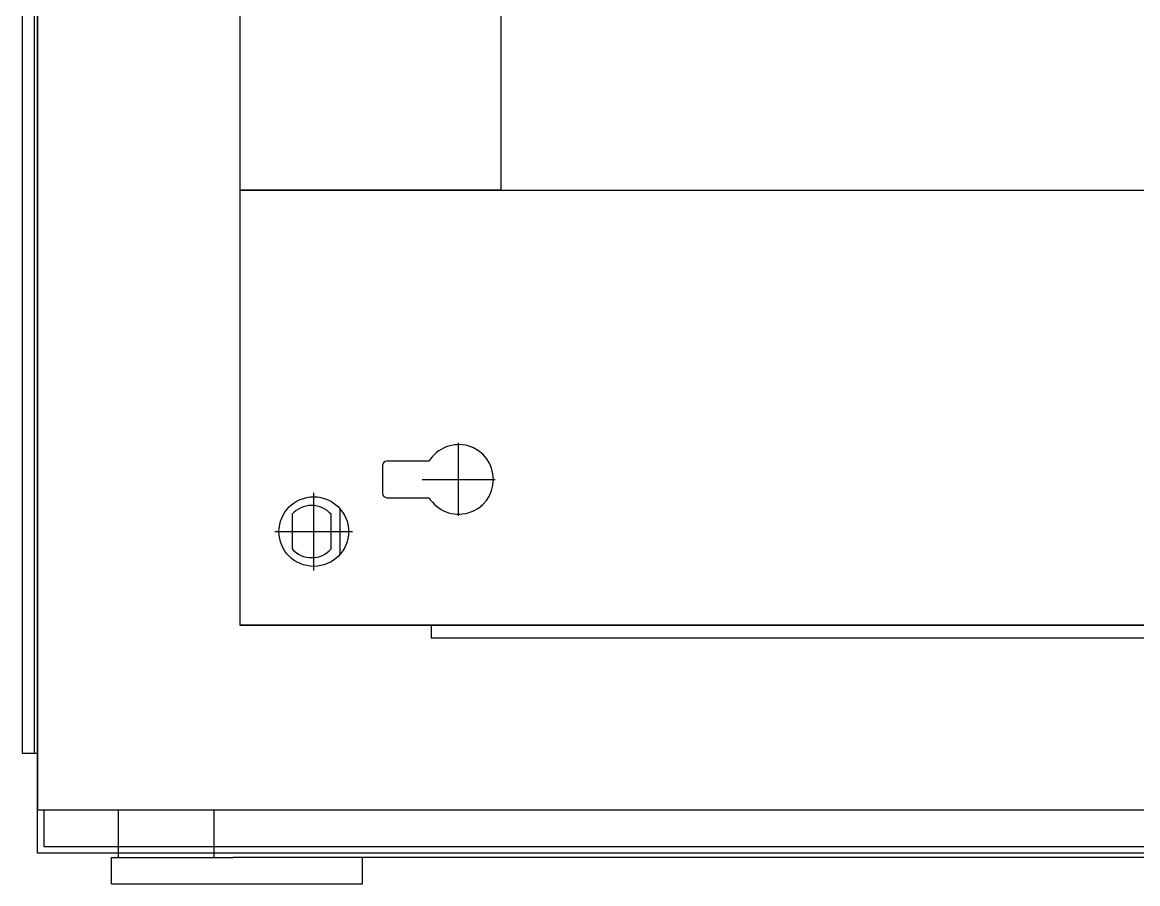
# Model space of a CAD drawing. Header units: millimetres. Extents: x 37984 to 70752, y 14140 to 37584.
# Drawn here: x 45240.5 to 45496.9, y 30759.9 to 30958.1 of the extents above; entities that cross this region are included whole.
import ezdxf

# ---------------------------------------------------------------- set-up
doc = ezdxf.new("R2010")
doc.units = ezdxf.units.MM
doc.layers.add('! NO PLOT !', color=7, linetype='Continuous', true_color=0xff75dd, plot=False)
doc.layers.add('000-PI-Oprema', color=30, linetype='Continuous', lineweight=5)
doc.layers.add('000-PI-ORMAR', color=2, linetype='Continuous')
doc.layers.add('002-PI-Kabelska kanalica', color=150, linetype='Continuous')

# ---------------------------------------------------------------- blocks, each defined once
blk = doc.blocks.new('8606.000_montažna')
at = {"layer": '! NO PLOT !'}
for p, q in [((50733.69, 36584.52), (50733.69, 36601.32)), ((50716.19, 36596.12), (50716.19, 36589.72)), ((50726.89, 36597.12), (50717.19, 36597.12)), ((50725.29, 36592.92), (50742.09, 36592.92)), ((50700.39, 36572.52), (50700.39, 36589.32)), ((50717.19, 36588.72), (50726.89, 36588.72)), ((50695.39, 36584.89), (50695.39, 36576.95)), ((50704.39, 36576.95), (50704.39, 36584.89)), ((50706.39, 36586.21), (50706.39, 36575.63)), ((50691.99, 36580.92), (50708.79, 36580.92))]:
    blk.add_line(p, q, dxfattribs=at)
blk.add_circle((50700.39, 36580.92), 8, dxfattribs=at)
for centre, radius, start, end in [((50733.69, 36592.92), 8, 211.6682, 148.3318), ((50717.19, 36596.12), 1, 90, 180), ((50717.19, 36589.72), 1, 180, 270), ((50699.89, 36580.92), 6, 41.4096, 138.5904), ((50699.89, 36580.92), 6, 221.4096, 318.5904)]:
    blk.add_arc(centre, radius, start, end, dxfattribs=at)
at = {"layer": '000-PI-ORMAR'}
for p, q in [((50683.39, 38449.42), (50683.39, 36559.42)), ((50727.39, 36559.42), (50683.39, 36559.42)), ((51138.39, 36559.42), (50727.39, 36559.42)), ((50727.39, 36559.42), (50727.39, 36556.42)), ((51138.39, 36556.42), (50727.39, 36556.42))]:
    blk.add_line(p, q, dxfattribs=at)
blk = doc.blocks.new('*U748')
at = {"layer": '002-PI-Kabelska kanalica'}
for p, q in [((-20, 1420), (40, 1420)), ((-20, -100), (-20, 1420)), ((40, -100), (40, 1420))]:
    blk.add_line(p, q, dxfattribs=at)
blk = doc.blocks.new('*U527')
at = {"layer": '002-PI-Kabelska kanalica'}
for p, q in [((-20, -100), (-20, 791)), ((80, -100), (80, 791)), ((-20, -100), (80, -100))]:
    blk.add_line(p, q, dxfattribs=at)

msp = doc.modelspace()

# ---------------------------------------------------------------- linework, layer by layer
at = {"layer": '! NO PLOT !', "ltscale": 0.25}
msp.add_line((45350.483, 31139.404), (45350.483, 30919.404), dxfattribs=at)
at = {"layer": '! NO PLOT !'}
for p, q in [((45307.483, 30831.979), (45307.483, 30849.829)), ((45298.558, 30840.904), (45316.408, 30840.904))]:
    msp.add_line(p, q, dxfattribs=at)
at = {"layer": '000-PI-ORMAR'}
for p, q in [((45243.995, 32761.404), (45243.995, 30776.904)), ((45240.483, 32740.904), (45240.483, 30789.904)), ((45243.201, 32740.904), (45243.201, 30789.904)), ((45243.983, 30789.904), (45243.983, 32740.766)), ((45240.483, 30789.904), (45243.995, 30789.904)), ((45243.983, 30766.904), (45243.983, 30789.904)), ((45243.995, 30776.904), (45835.995, 30776.904)), ((45245.483, 30768.404), (45245.483, 30776.904)), ((45262.483, 30776.904), (45262.483, 30765.904)), ((45284.483, 30776.904), (45284.483, 30765.904)), ((45262.483, 30768.404), (45245.483, 30768.404)), ((45817.483, 30768.404), (45262.483, 30768.404)), ((45262.483, 30766.904), (45243.983, 30766.904)), ((45261.021, 30765.904), (45262.483, 30765.904)), ((45261.021, 30759.904), (45261.021, 30765.904)), ((45817.483, 30766.904), (45262.483, 30766.904)), ((45262.483, 30765.904), (45266.74, 30765.904)), ((45266.74, 30765.904), (45288.852, 30765.904)), ((45791.113, 30765.904), (45288.852, 30765.904)), ((45318.672, 30759.904), (45318.672, 30765.904)), ((45261.021, 30759.904), (45318.672, 30759.904))]:
    msp.add_line(p, q, dxfattribs=at)

# ---------------------------------------------------------------- block references
for name, p, rotation in [('*U748', (45330.483, 32339.404), 180), ('*U527', (45390.483, 30899.404), 270)]:
    msp.add_blockref(name, p, dxfattribs=dict(rotation=rotation))
at = {"layer": '000-PI-Oprema'}
msp.add_blockref('8606.000_montažna', (-5392.912, -5740.014), dxfattribs=at)

doc.saveas('drawing.dxf')
